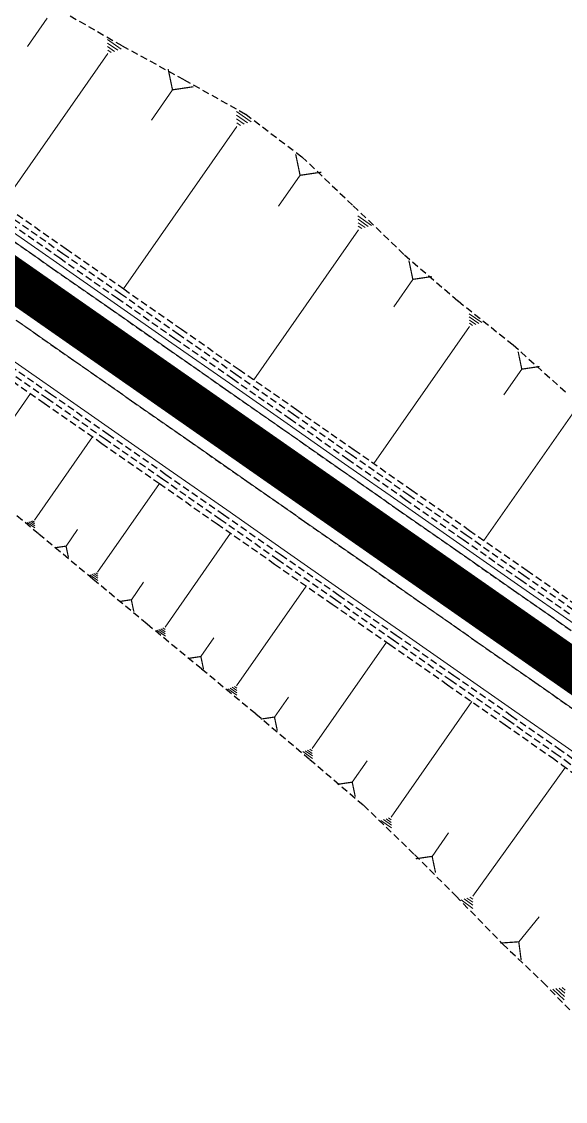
# Model space of a CAD drawing. Header units: metres. Extents: x 544752 to 548977, y 1840603 to 1844608.
# Drawn here: x 545690 to 545728.7, y 1843259.5 to 1843336.3 of the extents above; entities that cross this region are included whole.
import ezdxf

# ---------------------------------------------------------------- set-up
doc = ezdxf.new("R2010")
doc.units = ezdxf.units.M
doc.header["$MEASUREMENT"] = 0
doc.linetypes.add('ACAD_ISO02W100', pattern=[15, 12, -3])
doc.linetypes.add('Anordnung Grundriss$0$GESTRICHELT', pattern=[0.75, 0.5, -0.25])
doc.layers.add('C-ROAD', color=7, linetype='Continuous')
doc.layers.add('C-ROAD-CORR', color=5, linetype='Continuous', lineweight=0)
doc.layers.add('C-TOPO-FEAT', color=94, linetype='Continuous', lineweight=5)

msp = doc.modelspace()

# ---------------------------------------------------------------- linework, layer by layer
at = {"layer": 'C-ROAD', "color": 1, "linetype": 'ACAD_ISO02W100', "lineweight": 60, "ltscale": 0.1, "const_width": 3, "flags": 128}
msp.add_lwpolyline([(545677.8462396613, 1843326.064882833), (545731.1618733066, 1843288.858388841)], dxfattribs=at)
at = {"layer": 'C-ROAD-CORR', "color": 160, "linetype": 'Continuous'}
for p, q in [((545691.8372589633, 1843336.585224095, 666.1303445811644), (545690.4367977441, 1843334.578411055, 663.6831849621456)), ((545697.088988303, 1843334.376260592, 666.8089471481678), (545696.1094413258, 1843335.059840739, 666.8089471481678)), ((545696.8526149063, 1843334.29845028, 666.6098663369428), (545696.1179546734, 1843334.811135391, 666.6098663369428)), ((545696.1434947161, 1843334.065019347, 666.0126239032677), (545688.657075542, 1843323.337236662, 652.9308887971697)), ((545696.6162415096, 1843334.220639969, 666.4107855257178), (545696.126468021, 1843334.562430043, 666.4107855257178)), ((545696.3798681129, 1843334.142829658, 666.2117047144927), (545696.1349813686, 1843334.313724695, 666.2117047144927)), ((545700.745942398, 1843331.488065914, 665.9893459190808), (545699.2440909791, 1843329.335964185, 663.3650175221132)), ((545706.3485252355, 1843329.213188469, 666.7857080686376), (545705.29380576, 1843329.949227997, 666.7857080686376)), ((545706.0940120465, 1843329.129406831, 666.5713493765461), (545705.3029724397, 1843329.681436477, 666.5713493765461)), ((545705.8394988573, 1843329.045625193, 666.3569906844546), (545705.3121391195, 1843329.413644956, 666.3569906844546)), ((545705.330472479, 1843328.878061916, 665.9282733002715), (545697.2695297254, 1843317.327006587, 651.8426182822969)), ((545705.5849856682, 1843328.961843554, 666.142631992363), (545705.3213057992, 1843329.145853436, 666.142631992363)), ((545709.8255471431, 1843325.407168732, 665.0665778383095), (545708.3005767771, 1843323.221938343, 662.4018514973029)), ((545714.9152930283, 1843321.845040329, 664.4759941117777), (545713.9410175474, 1843322.524941745, 664.4759941117777)), ((545714.6801916905, 1843321.767648759, 664.2779846669553), (545713.9494850797, 1843322.277574821, 664.2779846669553)), ((545714.4450903526, 1843321.690257189, 664.0799752221328), (545713.9579526121, 1843322.030207897, 664.0799752221328)), ((545714.2099890147, 1843321.612865619, 663.8819657773104), (545713.9664201444, 1843321.782840973, 663.8819657773104)), ((545713.9748876768, 1843321.535474049, 663.6839563324879), (545706.528757157, 1843310.865423628, 650.6726214393734)), ((545717.8493377264, 1843318.004658344, 662.4671347589126), (545716.487624493, 1843316.053369843, 660.0876831954072)), ((545722.7513895911, 1843314.941899529, 662.2189656825858), (545721.8601566473, 1843315.563849432, 662.2189656825858)), ((545722.536327156, 1843314.871104443, 662.0378336065943), (545721.8679024482, 1843315.33756687, 662.0378336065943)), ((545722.321264721, 1843314.800309357, 661.8567015306028), (545721.8756482489, 1843315.111284308, 661.8567015306028)), ((545722.1062022859, 1843314.729514271, 661.6755694546113), (545721.8833940498, 1843314.885001747, 661.6755694546113)), ((545721.8911398507, 1843314.658719185, 661.4944373786198), (545715.0796815369, 1843304.898132333, 649.5921258362312)), ((545725.6027030443, 1843311.616523392, 660.6279128826943), (545724.3294890233, 1843309.792051237, 658.4031044436815)), ((545686.8115032086, 1843304.381748028, 658.5844227756679), (545690.6462312273, 1843309.876782153, 651.88363632791)), ((545729.2039892867, 1843308.445820341, 659.5946459678336), (545722.9132707542, 1843299.43143579, 648.6022727712074)), ((545690.9233756063, 1843300.879566356, 658.5461753489666), (545695.0550306102, 1843306.800086698, 651.3265400261811)), ((545695.4193206422, 1843297.177737783, 658.4073763058191), (545699.8158119306, 1843303.477759465, 650.724967253968)), ((545690.7929242778, 1843300.836623881, 658.6560453964137), (545690.9280740094, 1843300.742309188, 658.6560453964137)), ((545690.4015702922, 1843300.70779646, 658.9856555387549), (545690.9421692188, 1843300.330537683, 658.9856555387549)), ((545690.5320216208, 1843300.750738933, 658.8757854913079), (545690.9374708156, 1843300.467794851, 658.8757854913079)), ((545690.6624729492, 1843300.793681408, 658.7659154438608), (545690.9327724125, 1843300.605052019, 658.7659154438608)), ((545693.1711981087, 1843299.028474528, 658.4770094917945), (545693.9938983291, 1843300.207375812, 657.0394268364815)), ((545700.2150949297, 1843293.252461238, 658.2415020198134), (545704.8830918258, 1843299.941541172, 650.0846652931996)), ((545694.8640679615, 1843296.994957553, 658.8750268777958), (545695.4393189126, 1843296.593516745, 658.8750268777958)), ((545695.0028811316, 1843297.040652611, 658.7581142348016), (545695.434319345, 1843296.739572005, 658.7581142348016)), ((545695.1416943019, 1843297.086347668, 658.6412015918074), (545695.4293197774, 1843296.885627264, 658.6412015918074)), ((545695.280507472, 1843297.132042726, 658.5242889488133), (545695.4243202099, 1843297.031682524, 658.5242889488133)), ((545697.8163076929, 1843295.214024597, 658.3258485034945), (545698.690875222, 1843296.467249961, 656.7976331469281)), ((545705.3103297504, 1843289.088718914, 658.0602197340695), (545710.2636702379, 1843296.186686458, 649.4047749025941)), ((545699.9203237564, 1843293.155427321, 658.4897672016721), (545700.2257115621, 1843292.942311415, 658.4897672016721)), ((545700.067709343, 1843293.203944279, 658.3656346107427), (545700.2204032459, 1843293.097386327, 658.3656346107427)), ((545699.6255525831, 1843293.058393403, 658.7380323835307), (545700.2363281945, 1843292.632161591, 658.7380323835307)), ((545699.7729381698, 1843293.106910362, 658.6138997926014), (545700.2310198783, 1843292.787236503, 658.6138997926014)), ((545702.7651136124, 1843291.173456558, 658.1471019285168), (545703.6928325912, 1843292.502846132, 656.5260099684314)), ((545710.6833333661, 1843284.630661473, 657.9202742614576), (545715.9691698416, 1843292.205084398, 648.6838274398657)), ((545704.6847500767, 1843288.882788172, 658.5871018226003), (545705.3328609542, 1843288.43050182, 658.5871018226003)), ((545704.8411449952, 1843288.934270858, 658.4553813004676), (545705.3272281532, 1843288.595056094, 658.4553813004676)), ((545704.9975399135, 1843288.985753543, 658.3236607783349), (545705.3215953524, 1843288.759610367, 658.3236607783349)), ((545705.153934832, 1843289.037236229, 658.1919402562022), (545705.3159625514, 1843288.924164641, 658.1919402562022)), ((545708.0032179565, 1843286.867212383, 657.9803269362776), (545708.989863992, 1843288.281042414, 656.2562661030745)), ((545716.3029435787, 1843279.747719361, 657.94147886123), (545722.0399109005, 1843287.968597363, 647.9167280327564)), ((545710.015761277, 1843284.410907505, 658.4825236301186), (545710.7073769908, 1843283.928261157, 658.4825236301186)), ((545710.1826542993, 1843284.465845997, 658.3419612879534), (545710.7013660846, 1843284.103861236, 658.3419612879534)), ((545710.3495473216, 1843284.520784489, 658.2013989457881), (545710.6953551784, 1843284.279461315, 658.2013989457881)), ((545710.5164403438, 1843284.575722981, 658.0608366036229), (545710.6893442723, 1843284.455061394, 658.0608366036229)), ((545713.5368165659, 1843282.236385717, 657.8662646850634), (545714.5931073572, 1843283.750014301, 656.020506919486)), ((545722.1091274931, 1843274.120139521, 658.3676222556862), (545728.7052232685, 1843283.297729258, 647.0647489383288)), ((545715.5783961437, 1843279.509210027, 658.5517145864058), (545716.3290392571, 1843278.98537121, 658.5517145864058)), ((545715.7595330024, 1843279.568837361, 658.3991556551118), (545716.3225153376, 1843279.175958248, 658.3991556551118)), ((545715.9406698612, 1843279.628464694, 658.2465967238179), (545716.315991418, 1843279.366545285, 658.2465967238179)), ((545716.1218067199, 1843279.688092028, 658.094037792524), (545716.3094674983, 1843279.557132323, 658.094037792524)), ((545719.2227580693, 1843276.958710665, 658.1441683984802), (545720.3976355377, 1843278.642269904, 656.0911928083692)), ((545721.6988815898, 1843273.991382525, 658.7116283668863), (545722.1178653562, 1843273.690251495, 658.7116283668863)), ((545721.9040045415, 1843274.055761023, 658.5396253112863), (545722.1134964246, 1843273.905195508, 658.5396253112863)), ((545721.2886356865, 1843273.862625529, 659.0556344780864), (545722.1266032192, 1843273.260363469, 659.0556344780864)), ((545721.4937586382, 1843273.927004027, 658.8836314224864), (545722.1222342877, 1843273.475307482, 658.8836314224864)), ((545725.3885682061, 1843270.880312915, 658.3413348643135), (545726.8389715982, 1843272.650889981, 656.0520300848125)), ((545727.8035416025, 1843267.510535243, 658.7095660965444), (545728.6110321718, 1843266.757781153, 658.7095660965444)), ((545728.0299369387, 1843267.551022743, 658.5255327041675), (545728.6355548656, 1843266.986457176, 658.5255327041675)), ((545728.2563322749, 1843267.591510243, 658.3414993117906), (545728.6600775594, 1843267.215133198, 658.3414993117906)), ((545728.482727611, 1843267.631997744, 658.1574659194137), (545728.6846002534, 1843267.443809221, 658.1574659194137))]:
    msp.add_line(p, q, dxfattribs=at)
at = {"layer": 'C-ROAD-CORR', "color": 5, "linetype": 'Anordnung Grundriss$0$GESTRICHELT', "lineweight": 30, "extrusion": (0.4046632745133326, 0.5798686353439633, -0.7071067811897133), "const_width": 0.1, "elevation": 1289244.239646058}
msp.add_lwpolyline([(607397.0676178935, 1290187.554562374), (607395.9698133634, 1290186.090823001), (607394.8720088332, 1290187.554562375)], dxfattribs=at)
at = {"layer": 'C-ROAD-CORR', "color": 5, "linetype": 'Anordnung Grundriss$0$GESTRICHELT', "lineweight": 30, "extrusion": (0.4046632745067476, 0.5798686353937011, -0.7071067811526939), "const_width": 0.1, "elevation": 1289245.040290777}
msp.add_lwpolyline([(607386.1586488208, 1290187.072613182), (607385.0439450925, 1290185.586341545), (607383.9292413639, 1290187.072613182)], dxfattribs=at)
at = {"layer": 'C-ROAD-CORR', "color": 5, "linetype": 'Anordnung Grundriss$0$GESTRICHELT', "lineweight": 30, "extrusion": (0.4046632745237037, 0.579868635347365, -0.7071067811809886), "const_width": 0.1, "elevation": 1289245.832748202}
msp.add_lwpolyline([(607375.2231322669, 1290184.029891961), (607374.2277641916, 1290182.702734526), (607373.2323961166, 1290184.02989196)], dxfattribs=at)
at = {"layer": 'C-ROAD-CORR', "color": 5, "linetype": 'Anordnung Grundriss$0$GESTRICHELT', "lineweight": 30, "extrusion": (0.4046632745008417, 0.5798686353588038, -0.7071067811846915), "const_width": 0.1, "elevation": 1289246.566506171}
msp.add_lwpolyline([(607365.144363306, 1290182.076357522), (607364.2136852755, 1290180.835453482), (607363.2830072455, 1290182.076357522)], dxfattribs=at)
at = {"layer": 'C-ROAD-CORR', "color": 5, "linetype": 'Anordnung Grundriss$0$GESTRICHELT', "lineweight": 30, "extrusion": (0.4046632744645353, 0.5798686354002484, 0.7071067811714821), "const_width": 0.1, "elevation": 1290158.891344749}
msp.add_lwpolyline([(607383.0040058811, -1289226.862349662), (607383.6053729787, -1289227.664172459), (607384.2067400774, -1289226.862349662)], dxfattribs=at)
at = {"layer": 'C-ROAD-CORR', "color": 5, "linetype": 'Anordnung Grundriss$0$GESTRICHELT', "lineweight": 30, "extrusion": (0.4046632745725304, 0.5798686353068341, 0.7071067811862838), "const_width": 0.1, "elevation": 1290158.452169919}
msp.add_lwpolyline([(607376.9742646911, -1289226.586451659), (607377.6135451039, -1289227.438825544), (607378.2528255167, -1289226.586451659)], dxfattribs=at)
at = {"layer": 'C-ROAD-CORR', "color": 5, "linetype": 'Anordnung Grundriss$0$GESTRICHELT', "lineweight": 30, "extrusion": (0.4046632745858298, 0.5798686352793809, 0.7071067812011859), "const_width": 0.1, "elevation": 1290157.985335001}
msp.add_lwpolyline([(607370.5648355896, -1289226.32065429), (607371.2429679836, -1289227.224830814), (607371.9211003773, -1289226.32065429)], dxfattribs=at)
at = {"layer": 'C-ROAD-CORR', "color": 5, "linetype": 'Anordnung Grundriss$0$GESTRICHELT', "lineweight": 30, "extrusion": (0.4046632745655288, 0.5798686352857108, 0.7071067812076128), "const_width": 0.1, "elevation": 1290157.49002039}
msp.add_lwpolyline([(607363.761781038, -1289226.003786898), (607364.4829871936, -1289226.965395105), (607365.204193349, -1289226.003786898)], dxfattribs=at)
at = {"layer": 'C-ROAD-CORR', "color": 5, "linetype": 'Anordnung Grundriss$0$GESTRICHELT', "lineweight": 30, "extrusion": (0.4046632745938715, 0.5798686352395714, 0.7071067812292298), "const_width": 0.1, "elevation": 1290156.963269626}
msp.add_lwpolyline([(607356.5229979155, -1289225.570545969), (607357.2951121223, -1289226.600031577), (607358.0672263277, -1289225.570545969)], dxfattribs=at)
at = {"layer": 'C-ROAD-CORR', "color": 5, "linetype": 'Anordnung Grundriss$0$GESTRICHELT', "lineweight": 30, "extrusion": (0.4046632746109514, 0.5798686353087033, 0.7071067811627633), "const_width": 0.1, "elevation": 1290156.400447411}
msp.add_lwpolyline([(607348.7531372587, -1289224.498888761), (607349.6119344679, -1289225.643951706), (607350.470731677, -1289224.49888876)], dxfattribs=at)
at = {"layer": 'C-ROAD-CORR', "color": 5, "linetype": 'Anordnung Grundriss$0$GESTRICHELT', "lineweight": 30, "extrusion": (0.4481396439811371, 0.547065582154166, 0.7070290717606901), "const_width": 0.1, "elevation": 1253416.705013521}
msp.add_lwpolyline([(745907.913677171, -1252209.045642158), (745908.871083248, -1252210.322183594), (745909.8284893252, -1252209.045642158)], dxfattribs=at)
at = {"layer": 'C-ROAD-CORR', "color": 1, "linetype": 'Anordnung Grundriss$0$GESTRICHELT', "lineweight": 30}
for points in [[(545692.8094023057, 1843337.124064775, 667.0779082017718), (545697.1616133257, 1843334.623656893, 667), (545701.5731379802, 1843332.208243422, 667.0257361759285), (545705.9552060224, 1843329.750619632, 667), (545709.9436140205, 1843326.72889446, 666.2863840382229), (545713.6078828368, 1843323.242688924, 665.0063687318793), (545717.2605070483, 1843319.739797067, 663.7060056958509), (545721.0748313988, 1843316.468615981, 662.688196753152), (545724.9881815902, 1843313.339335538, 661.8434251184675), (545728.7357105858, 1843309.972438992, 660.7088982740274)], [(545689.0795851677, 1843323.042386901, 652.877500441416), (545693.1798756099, 1843320.180985446, 652.3593873582255), (545697.2801660523, 1843317.319583991, 651.8412742750348), (545701.3804564946, 1843314.458182535, 651.3231611918443), (545705.480746937, 1843311.59678108, 650.8050481086538), (545709.5810373792, 1843308.735379624, 650.2869350254632), (545713.6813278216, 1843305.873978169, 649.7688219422726), (545717.7816182639, 1843303.012576714, 649.250708859082), (545721.8819087063, 1843300.151175258, 648.7325957758915), (545725.9821991486, 1843297.289773803, 648.2144826927009), (545730.0824895909, 1843294.428372348, 647.6963696095103)], [(545687.5143007283, 1843312.06241037, 652.2793873582254), (545691.6145911707, 1843309.201008915, 651.7612742750348), (545695.714881613, 1843306.339607459, 651.2431611918443), (545699.8151720554, 1843303.478206004, 650.7250481086537), (545703.9154624976, 1843300.616804549, 650.2069350254632), (545708.01575294, 1843297.755403093, 649.6888219422725), (545712.1160433823, 1843294.894001638, 649.170708859082), (545716.2163338247, 1843292.032600183, 648.6525957758914), (545720.316624267, 1843289.171198727, 648.1344826927009), (545724.4169147093, 1843286.309797272, 647.6163696095102), (545727.7568055748, 1843283.979043215, 647.1943406878618), (545728.4643688962, 1843283.479828153, 647.0982565263197), (545732.1885940309, 1843280.664113112, 646.5801434431291), (545735.6525537582, 1843277.733787382, 646.076647194705), (545735.750725224, 1843277.64594721, 646.0620303599385), (545738.5381124238, 1843275.031286414, 645.6379363921285), (545739.1397710713, 1843274.43464338, 645.569992806877), (545742.3452742446, 1843271.040110503, 645.1955746867409), (545742.7449835431, 1843270.589314025, 645.1472647012175), (545745.6224671243, 1843267.320530684, 644.8211565666046), (545748.9262240039, 1843263.567506506, 644.4467384464684), (545752.2299808834, 1843259.814482328, 644.0723203263323), (545755.5337377631, 1843256.06145815, 643.6979022061961)], [(545687.3757894316, 1843303.126950965, 659.1681373196011), (545691.2290980344, 1843299.911632979, 659.0815991893148), (545695.0841838723, 1843296.69886171, 658.9919555260504), (545698.9466620303, 1843293.496683383, 658.8893945561439), (545702.8164787042, 1843290.305020898, 658.7740102966123), (545706.6778718453, 1843287.101287779, 658.6733452802307), (545710.5122637966, 1843283.858862878, 658.6198620213254), (545714.3375717382, 1843280.603420902, 658.5822521201517), (545717.9752056851, 1843277.079048509, 658.8725829103741), (545720.900110934, 1843274.153634254, 659.1756979838559), (545721.4239473847, 1843273.609410878, 659.2223099832551), (545724.2360500743, 1843270.731605138, 659.3040449686159), (545727.0325950985, 1843268.084789061, 659.0152273290043), (545727.1065665095, 1843268.00033046, 659.0142271763967), (545729.3628174498, 1843265.685102672, 658.7351570279249), (545729.909798993, 1843265.220442965, 658.6119970178238), (545732.7169677606, 1843262.441110417, 658.104760881703), (545733.0607857986, 1843262.064392947, 658.0491236888912), (545736.1232184182, 1843258.958418751, 657.4766155450428)]]:
    msp.add_polyline3d(points, dxfattribs=at)
at = {"layer": 'C-ROAD-CORR', "color": 11, "linetype": 'Anordnung Grundriss$0$GESTRICHELT', "lineweight": 30}
for points in [[(545692.8094023057, 1843337.124064775, 667.0779082017718), (545697.1616133257, 1843334.623656893, 667), (545701.5731379802, 1843332.208243422, 667.0257361759285), (545705.9552060224, 1843329.750619632, 667), (545709.9436140205, 1843326.72889446, 666.2863840382229), (545713.6078828368, 1843323.242688924, 665.0063687318793), (545717.2605070483, 1843319.739797067, 663.7060056958509), (545721.0748313988, 1843316.468615981, 662.688196753152), (545724.9881815902, 1843313.339335538, 661.8434251184675), (545728.7357105858, 1843309.972438992, 660.7088982740274)], [(545687.3757894316, 1843303.126950965, 659.1681373196011), (545691.2290980344, 1843299.911632979, 659.0815991893148), (545695.0841838723, 1843296.69886171, 658.9919555260504), (545698.9466620303, 1843293.496683383, 658.8893945561439), (545702.8164787042, 1843290.305020898, 658.7740102966123), (545706.6778718453, 1843287.101287779, 658.6733452802307), (545710.5122637966, 1843283.858862878, 658.6198620213254), (545714.3375717382, 1843280.603420902, 658.5822521201517), (545717.9752056851, 1843277.079048509, 658.8725829103741), (545720.900110934, 1843274.153634254, 659.1756979838559), (545721.4239473847, 1843273.609410878, 659.2223099832551), (545724.2360500743, 1843270.731605138, 659.3040449686159), (545727.0325950985, 1843268.084789061, 659.0152273290043), (545727.1065665095, 1843268.00033046, 659.0142271763967), (545729.3628174498, 1843265.685102672, 658.7351570279249), (545729.909798993, 1843265.220442965, 658.6119970178238), (545732.7169677606, 1843262.441110417, 658.104760881703), (545733.0607857986, 1843262.064392947, 658.0491236888912), (545736.1232184182, 1843258.958418751, 657.4766155450428)]]:
    msp.add_polyline3d(points, dxfattribs=at)
at = {"layer": 'C-ROAD-CORR', "color": 92, "linetype": 'Anordnung Grundriss$0$GESTRICHELT', "lineweight": 30}
for points in [[(545688.6217609348, 1843322.38634043, 652.477500441416), (545692.7220513771, 1843319.524938975, 651.9593873582255), (545696.8223418194, 1843316.66353752, 651.4412742750349), (545700.9226322618, 1843313.802136064, 650.9231611918443), (545705.0229227041, 1843310.940734609, 650.4050481086538), (545709.1232131463, 1843308.079333154, 649.8869350254632), (545713.2235035887, 1843305.217931698, 649.3688219422726), (545717.323794031, 1843302.356530243, 648.850708859082), (545721.4240844734, 1843299.495128788, 648.3325957758915), (545725.5243749158, 1843296.633727332, 647.814482692701), (545729.624665358, 1843293.772325877, 647.2963696095103)], [(545688.8506730512, 1843322.714363666, 652.477500441416), (545692.9509634934, 1843319.85296221, 651.9593873582255), (545697.0512539358, 1843316.991560755, 651.4412742750349), (545701.1515443781, 1843314.1301593, 650.9231611918443), (545705.2518348205, 1843311.268757844, 650.4050481086538), (545709.3521252627, 1843308.407356389, 649.8869350254632), (545713.4524157051, 1843305.545954934, 649.3688219422726), (545717.5527061474, 1843302.684553478, 648.850708859082), (545721.6529965898, 1843299.823152023, 648.3325957758915), (545725.7532870321, 1843296.961750568, 647.814482692701), (545729.8535774744, 1843294.100349112, 647.2963696095103)], [(545687.7432128448, 1843312.390433605, 651.8793873582255), (545691.8435032872, 1843309.52903215, 651.3612742750348), (545695.9437937295, 1843306.667630695, 650.8431611918443), (545700.0440841719, 1843303.806229239, 650.3250481086537), (545704.1443746141, 1843300.944827784, 649.8069350254632), (545708.2446650565, 1843298.083426329, 649.2888219422725), (545712.3449554988, 1843295.222024873, 648.770708859082), (545716.4452459412, 1843292.360623418, 648.2525957758915), (545720.5455363835, 1843289.499221963, 647.7344826927009), (545724.6458268258, 1843286.637820507, 647.2163696095103), (545727.9857176912, 1843284.30706645, 646.7943406878618), (545728.6966483574, 1843283.805475587, 646.6982565263197), (545732.4385973476, 1843280.976360356, 646.1801434431292), (545735.9190423086, 1843278.032088995, 645.676647194705), (545736.0176809795, 1843277.943830786, 645.6620303599385), (545738.8183335556, 1843275.31672663, 645.2379363921285), (545739.4228555398, 1843274.717244129, 645.1699928068771), (545742.6436139335, 1843271.306556426, 644.7955746867409), (545743.0452254773, 1843270.853614576, 644.7472647012175), (545745.9227090585, 1843267.584831234, 644.4211565666046), (545749.2264659381, 1843263.831807056, 644.0467384464685), (545752.5302228177, 1843260.078782878, 643.6723203263323), (545755.8339796973, 1843256.3257587, 643.2979022061961)], [(545687.9721249612, 1843312.718456841, 651.8793873582255), (545692.0724154036, 1843309.857055385, 651.3612742750348), (545696.1727058459, 1843306.99565393, 650.8431611918443), (545700.2729962883, 1843304.134252475, 650.3250481086537), (545704.3732867305, 1843301.272851019, 649.8069350254632), (545708.4735771728, 1843298.411449564, 649.2888219422725), (545712.5738676152, 1843295.550048109, 648.770708859082), (545716.6741580575, 1843292.688646653, 648.2525957758915), (545720.7744484999, 1843289.827245198, 647.7344826927009), (545724.8747389421, 1843286.965843743, 647.2163696095103), (545728.2146298076, 1843284.635089686, 646.7943406878618), (545728.9289278187, 1843284.131123022, 646.6982565263197), (545732.6886006643, 1843281.2886076, 646.1801434431292), (545736.1855308589, 1843278.330390609, 645.676647194705), (545736.284636735, 1843278.241714361, 645.6620303599385), (545739.0985546875, 1843275.602166847, 645.2379363921285), (545739.7059400084, 1843274.999844879, 645.1699928068771), (545742.9419536224, 1843271.573002349, 644.7955746867409), (545743.3454674114, 1843271.117915126, 644.7472647012175), (545746.2229509926, 1843267.849131785, 644.4211565666046), (545749.5267078723, 1843264.096107607, 644.0467384464685), (545752.8304647518, 1843260.343083428, 643.6723203263323), (545756.1342216315, 1843256.590059251, 643.2979022061961)]]:
    msp.add_polyline3d(points, dxfattribs=at)
at = {"layer": 'C-ROAD-CORR', "color": 5, "linetype": 'Anordnung Grundriss$0$GESTRICHELT', "lineweight": 30}
for points in [[(545688.1067086728, 1843321.648288151, 652.897500441416), (545692.2069991151, 1843318.786886695, 652.3793873582255), (545696.3072895574, 1843315.92548524, 651.8612742750348), (545700.4075799998, 1843313.064083785, 651.3431611918443), (545704.5078704421, 1843310.202682329, 650.8250481086537), (545708.6081608844, 1843307.341280874, 650.3069350254632), (545712.7084513267, 1843304.479879419, 649.7888219422725), (545716.808741769, 1843301.618477963, 649.270708859082), (545720.9090322114, 1843298.757076508, 648.7525957758915), (545725.0093226538, 1843295.895675053, 648.2344826927009), (545729.109613096, 1843293.034273597, 647.7163696095103)], [(545689.6317378053, 1843315.096625297, 652.3793873582255), (545693.7320282477, 1843312.235223842, 651.8612742750348), (545697.83231869, 1843309.373822387, 651.3431611918443), (545701.9326091324, 1843306.512420931, 650.8250481086537), (545706.0328995746, 1843303.651019476, 650.3069350254632), (545710.133190017, 1843300.789618021, 649.7888219422725), (545714.2334804593, 1843297.928216565, 649.270708859082), (545718.3337709017, 1843295.06681511, 648.7525957758915), (545722.434061344, 1843292.205413655, 648.2344826927009), (545726.5343517862, 1843289.344012199, 647.7163696095103), (545729.8742426517, 1843287.013258142, 647.2943406878618), (545730.6129539124, 1843286.492066926, 647.1982565263197), (545734.5011247103, 1843283.552400122, 646.6801434431292), (545738.1175728492, 1843280.493077305, 646.176647194705), (545738.2200659619, 1843280.401370285, 646.1620303599385), (545741.1301578927, 1843277.671608418, 645.7379363921285), (545741.7583024056, 1843277.048700313, 645.6699928068771), (545745.104916367, 1843273.504735293, 645.2955746867409), (545745.5222214347, 1843273.034094116, 645.2472647012175), (545748.3997050159, 1843269.765310775, 644.9211565666046), (545751.7034618956, 1843266.012286597, 644.5467384464685), (545755.0072187751, 1843262.259262419, 644.1723203263323), (545758.3109756547, 1843258.506238241, 643.7979022061961)]]:
    msp.add_polyline3d(points, dxfattribs=at)
at = {"layer": 'C-ROAD-CORR', "color": 160, "linetype": 'Anordnung Grundriss$0$GESTRICHELT', "lineweight": 30}
for points in [[(545688.1067086728, 1843321.648288151, 652.747500441416), (545692.2069991151, 1843318.786886695, 652.2293873582255), (545696.3072895574, 1843315.92548524, 651.7112742750348), (545700.4075799998, 1843313.064083785, 651.1931611918443), (545704.5078704421, 1843310.202682329, 650.6750481086538), (545708.6081608844, 1843307.341280874, 650.1569350254632), (545712.7084513267, 1843304.479879419, 649.6388219422726), (545716.808741769, 1843301.618477963, 649.120708859082), (545720.9090322114, 1843298.757076508, 648.6025957758915), (545725.0093226538, 1843295.895675053, 648.0844826927009), (545729.109613096, 1843293.034273597, 647.5663696095103)], [(545689.6317378053, 1843315.096625297, 652.2293873582255), (545693.7320282477, 1843312.235223842, 651.7112742750348), (545697.83231869, 1843309.373822387, 651.1931611918443), (545701.9326091324, 1843306.512420931, 650.6750481086538), (545706.0328995746, 1843303.651019476, 650.1569350254632), (545710.133190017, 1843300.789618021, 649.6388219422726), (545714.2334804593, 1843297.928216565, 649.120708859082), (545718.3337709017, 1843295.06681511, 648.6025957758915), (545722.434061344, 1843292.205413655, 648.0844826927009), (545726.5343517862, 1843289.344012199, 647.5663696095103), (545729.8742426517, 1843287.013258142, 647.1443406878618), (545730.6129539124, 1843286.492066926, 647.0482565263197), (545734.5011247103, 1843283.552400122, 646.5301434431292), (545738.1175728492, 1843280.493077305, 646.026647194705), (545738.2200659619, 1843280.401370285, 646.0120303599385), (545741.1301578927, 1843277.671608418, 645.5879363921285), (545741.7583024056, 1843277.048700313, 645.5199928068771), (545745.104916367, 1843273.504735293, 645.1455746867409), (545745.5222214347, 1843273.034094116, 645.0972647012176), (545748.3997050159, 1843269.765310775, 644.7711565666046), (545751.7034618956, 1843266.012286597, 644.3967384464685), (545755.0072187751, 1843262.259262419, 644.0223203263323), (545758.3109756547, 1843258.506238241, 643.6479022061961)]]:
    msp.add_polyline3d(points, dxfattribs=at)
at = {"layer": 'C-ROAD-CORR', "color": 150, "linetype": 'Anordnung Grundriss$0$GESTRICHELT', "lineweight": 30}
msp.add_polyline3d([(545686.819078018, 1843319.803157452, 652.965000441416), (545690.9193684602, 1843316.941755996, 652.4468873582255), (545695.0196589025, 1843314.080354541, 651.9287742750348), (545699.1199493449, 1843311.218953086, 651.4106611918443), (545703.2202397872, 1843308.35755163, 650.8925481086537), (545707.3205302295, 1843305.496150175, 650.3744350254632), (545711.4208206718, 1843302.63474872, 649.8563219422725), (545715.5211111142, 1843299.773347264, 649.338208859082), (545719.6214015565, 1843296.911945809, 648.8200957758914), (545723.7216919989, 1843294.050544354, 648.3019826927009), (545727.8219824411, 1843291.189142898, 647.7838696095102), (545731.1618733066, 1843288.858388841, 647.3618406878618)], dxfattribs=at)
msp.add_polyline3d([(545686.819078018, 1843319.803157452, 652.965000441416), (545690.9193684602, 1843316.941755996, 652.4468873582255), (545695.0196589025, 1843314.080354541, 651.9287742750348), (545699.1199493449, 1843311.218953086, 651.4106611918443), (545703.2202397872, 1843308.35755163, 650.8925481086537), (545707.3205302295, 1843305.496150175, 650.3744350254632), (545711.4208206718, 1843302.63474872, 649.8563219422725), (545715.5211111142, 1843299.773347264, 649.338208859082), (545719.6214015565, 1843296.911945809, 648.8200957758914), (545723.7216919989, 1843294.050544354, 648.3019826927009), (545727.8219824411, 1843291.189142898, 647.7838696095102), (545731.1618733066, 1843288.858388841, 647.3618406878618)], dxfattribs=at)
at = {"layer": 'C-TOPO-FEAT', "color": 94, "linetype": 'Continuous', "lineweight": 0, "ltscale": 2}
for points in [[(545688.1067086728, 1843321.648288151, 652.447500441416), (545692.2069991151, 1843318.786886695, 651.9293873582254), (545696.3072895574, 1843315.92548524, 651.4112742750348), (545700.4075799998, 1843313.064083785, 650.8931611918442), (545704.5078704421, 1843310.202682329, 650.3750481086537), (545708.6081608844, 1843307.341280874, 649.8569350254631), (545712.7084513267, 1843304.479879419, 649.3388219422725), (545716.808741769, 1843301.618477963, 648.820708859082), (545720.9090322114, 1843298.757076508, 648.3025957758914), (545725.0093226538, 1843295.895675053, 647.7844826927009), (545729.109613096, 1843293.034273597, 647.2663696095102)], [(545688.3928488184, 1843322.058317195, 652.877500441416), (545692.4931392607, 1843319.19691574, 652.3593873582255), (545696.593429703, 1843316.335514284, 651.8412742750348), (545700.6937201454, 1843313.474112829, 651.3231611918443), (545704.7940105877, 1843310.612711374, 650.8050481086538), (545708.89430103, 1843307.751309918, 650.2869350254632), (545712.9945914723, 1843304.889908463, 649.7688219422726), (545717.0948819147, 1843302.028507008, 649.250708859082), (545721.195172357, 1843299.167105552, 648.7325957758915), (545725.2954627994, 1843296.305704097, 648.2144826927009), (545729.3957532416, 1843293.444302642, 647.6963696095103)], [(545686.819078018, 1843319.803157452, 652.815000441416), (545690.9193684602, 1843316.941755996, 652.2968873582255), (545695.0196589025, 1843314.080354541, 651.7787742750348), (545699.1199493449, 1843311.218953086, 651.2606611918443), (545703.2202397872, 1843308.35755163, 650.7425481086538), (545707.3205302295, 1843305.496150175, 650.2244350254632), (545711.4208206718, 1843302.63474872, 649.7063219422726), (545715.5211111142, 1843299.773347264, 649.188208859082), (545719.6214015565, 1843296.911945809, 648.6700957758915), (545723.7216919989, 1843294.050544354, 648.1519826927009), (545727.8219824411, 1843291.189142898, 647.6338696095103), (545731.1618733066, 1843288.858388841, 647.2118406878618)], [(545686.819078018, 1843319.803157452, 652.815000441416), (545690.9193684602, 1843316.941755996, 652.2968873582255), (545695.0196589025, 1843314.080354541, 651.7787742750348), (545699.1199493449, 1843311.218953086, 651.2606611918443), (545703.2202397872, 1843308.35755163, 650.7425481086538), (545707.3205302295, 1843305.496150175, 650.2244350254632), (545711.4208206718, 1843302.63474872, 649.7063219422726), (545715.5211111142, 1843299.773347264, 649.188208859082), (545719.6214015565, 1843296.911945809, 648.6700957758915), (545723.7216919989, 1843294.050544354, 648.1519826927009), (545727.8219824411, 1843291.189142898, 647.6338696095103), (545731.1618733066, 1843288.858388841, 647.2118406878618)], [(545686.819078018, 1843319.803157452, 652.515000441416), (545690.9193684602, 1843316.941755996, 651.9968873582254), (545695.0196589025, 1843314.080354541, 651.4787742750348), (545699.1199493449, 1843311.218953086, 650.9606611918442), (545703.2202397872, 1843308.35755163, 650.4425481086537), (545707.3205302295, 1843305.496150175, 649.9244350254631), (545711.4208206718, 1843302.63474872, 649.4063219422725), (545715.5211111142, 1843299.773347264, 648.8882088590819), (545719.6214015565, 1843296.911945809, 648.3700957758914), (545723.7216919989, 1843294.050544354, 647.8519826927009), (545727.8219824411, 1843291.189142898, 647.3338696095102), (545731.1618733066, 1843288.858388841, 646.9118406878617)], [(545686.819078018, 1843319.803157452, 652.515000441416), (545690.9193684602, 1843316.941755996, 651.9968873582254), (545695.0196589025, 1843314.080354541, 651.4787742750348), (545699.1199493449, 1843311.218953086, 650.9606611918442), (545703.2202397872, 1843308.35755163, 650.4425481086537), (545707.3205302295, 1843305.496150175, 649.9244350254631), (545711.4208206718, 1843302.63474872, 649.4063219422725), (545715.5211111142, 1843299.773347264, 648.8882088590819), (545719.6214015565, 1843296.911945809, 648.3700957758914), (545723.7216919989, 1843294.050544354, 647.8519826927009), (545727.8219824411, 1843291.189142898, 647.3338696095102), (545731.1618733066, 1843288.858388841, 646.9118406878617)], [(545689.6317378053, 1843315.096625297, 651.9293873582254), (545693.7320282477, 1843312.235223842, 651.4112742750348), (545697.83231869, 1843309.373822387, 650.8931611918442), (545701.9326091324, 1843306.512420931, 650.3750481086537), (545706.0328995746, 1843303.651019476, 649.8569350254631), (545710.133190017, 1843300.789618021, 649.3388219422725), (545714.2334804593, 1843297.928216565, 648.820708859082), (545718.3337709017, 1843295.06681511, 648.3025957758914), (545722.434061344, 1843292.205413655, 647.7844826927009), (545726.5343517862, 1843289.344012199, 647.2663696095102), (545729.8742426517, 1843287.013258142, 646.8443406878617), (545730.6129539124, 1843286.492066926, 646.7482565263197), (545734.5011247103, 1843283.552400122, 646.2301434431291), (545738.1175728492, 1843280.493077305, 645.7266471947049), (545738.2200659619, 1843280.401370285, 645.7120303599385), (545741.1301578927, 1843277.671608418, 645.2879363921285), (545741.7583024056, 1843277.048700313, 645.219992806877), (545745.104916367, 1843273.504735293, 644.8455746867409), (545745.5222214347, 1843273.034094116, 644.7972647012175), (545748.3997050159, 1843269.765310775, 644.4711565666046), (545751.7034618956, 1843266.012286597, 644.0967384464684), (545755.0072187751, 1843262.259262419, 643.7223203263322), (545758.3109756547, 1843258.506238241, 643.3479022061961)], [(545688.2010370776, 1843313.046480076, 652.2793873582254), (545692.3013275199, 1843310.185078621, 651.7612742750348), (545696.4016179623, 1843307.323677165, 651.2431611918443), (545700.5019084046, 1843304.46227571, 650.7250481086537), (545704.6021988469, 1843301.600874255, 650.2069350254632), (545708.7024892892, 1843298.739472799, 649.6888219422725), (545712.8027797316, 1843295.878071344, 649.170708859082), (545716.9030701739, 1843293.016669889, 648.6525957758914), (545721.0033606163, 1843290.155268434, 648.1344826927009), (545725.1036510585, 1843287.293866978, 647.6163696095102), (545728.443541924, 1843284.963112921, 647.1943406878618), (545729.1612072799, 1843284.456770458, 647.0982565263197), (545732.9386039809, 1843281.600854845, 646.5801434431291), (545736.4520194093, 1843278.628692222, 646.076647194705), (545736.5515924904, 1843278.539597937, 646.0620303599385), (545739.3787758192, 1843275.887607064, 645.6379363921285), (545739.989024477, 1843275.282445628, 645.569992806877), (545743.2402933113, 1843271.839448272, 645.1955746867409), (545743.6457093457, 1843271.382215676, 645.1472647012175), (545746.5231929269, 1843268.113432335, 644.8211565666046), (545749.8269498065, 1843264.360408157, 644.4467384464684), (545753.1307066861, 1843260.607383979, 644.0723203263323), (545756.4344635657, 1843256.854359801, 643.6979022061961)]]:
    msp.add_polyline3d(points, dxfattribs=at)

doc.saveas('drawing.dxf')
